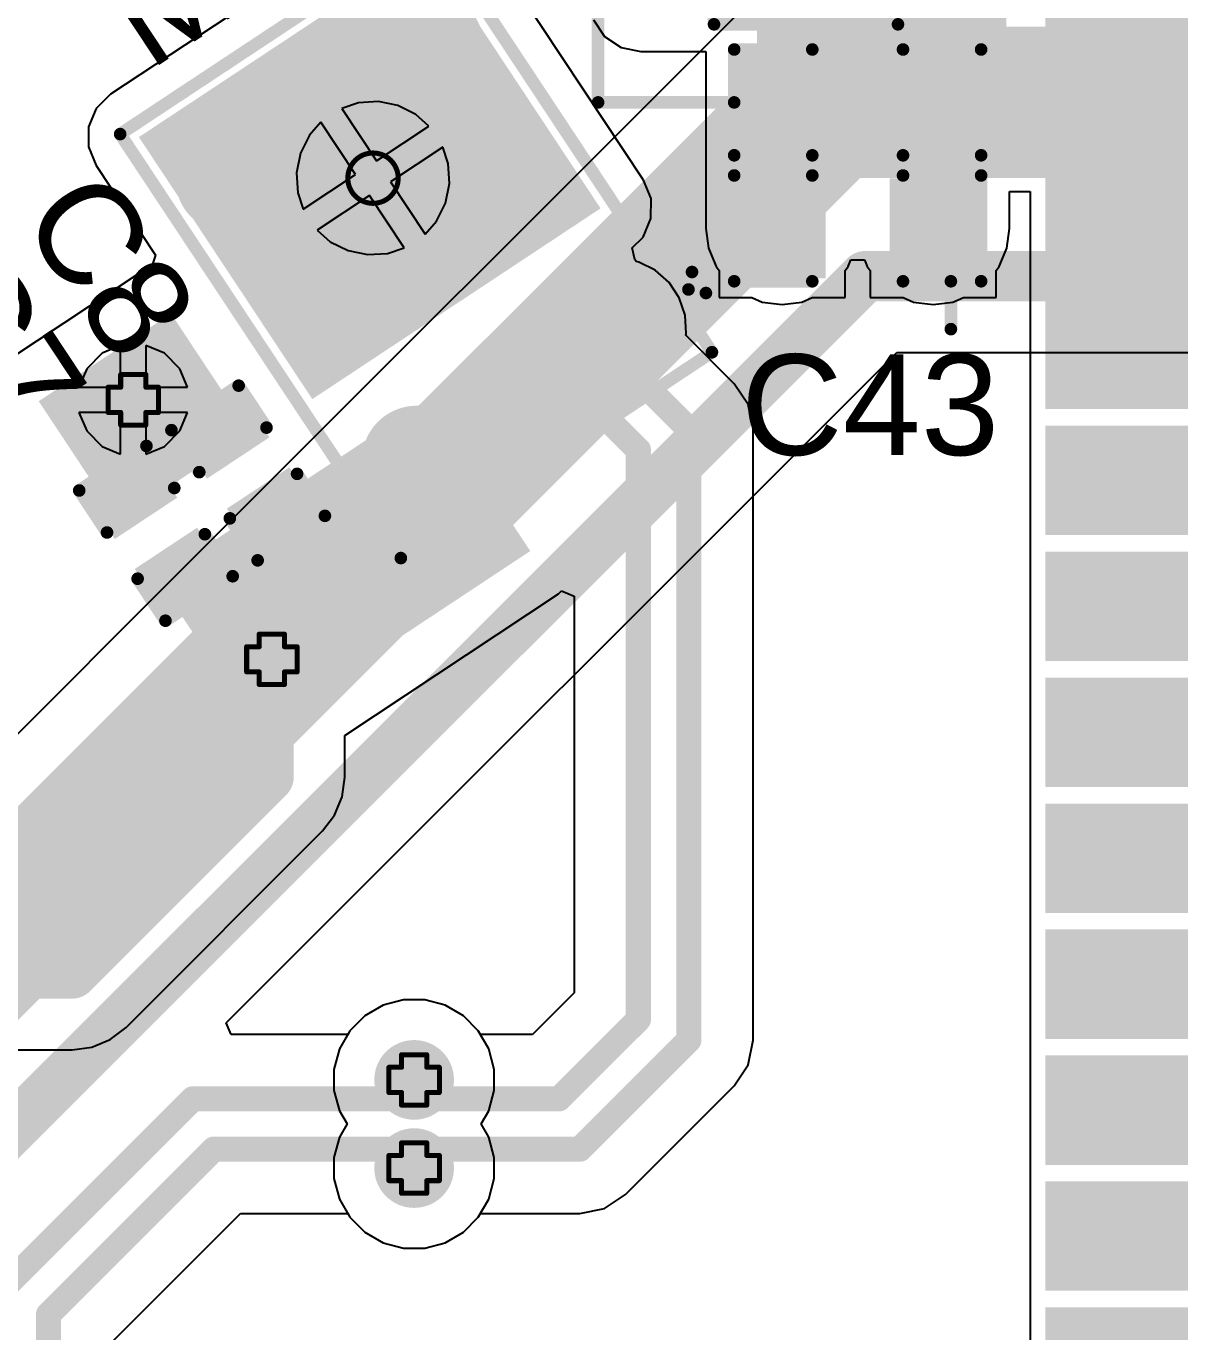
# Model space of a CAD drawing. Header units: millimetres. Extents: x -2.4 to 8.6, y -1 to 5.2.
# Drawn here: x 0.123 to 0.581, y 1.337 to 1.855 of the extents above; entities that cross this region are included whole.
import ezdxf

# ---------------------------------------------------------------- set-up
doc = ezdxf.new("R2010")
doc.units = ezdxf.units.MM
doc.header["$MEASUREMENT"] = 0
for name, color, linetype in [('BottomLayer', 5, 'Continuous'), ('BottomSolder', 6, 'Continuous'), ('DrillDrawing', 1, 'Continuous'), ('Mechanical2', 216, 'Continuous'), ('PadHoleLayer', 156, 'Continuous'), ('TopLayer', 1, 'Continuous'), ('TopOverlay', 2, 'Continuous'), ('TopPaste', 8, 'Continuous'), ('TopSolder', 216, 'Continuous'), ('ViaHoleLayer', 16, 'Continuous')]:
    doc.layers.add(name, color=color, linetype=linetype)
doc.styles.add('Arial', font='', dxfattribs={"height": 0.2})
doc.styles.get('Arial').set_extended_font_data('Arial')

# ---------------------------------------------------------------- blocks, each defined once
blk = doc.blocks.new('SOD_323_6')
at = {"layer": 'TopLayer'}
for points in [[(-0.02953, -0.01772), (-0.06102, -0.01772), (-0.06102, 0.01772), (-0.02953, 0.01772)], [(0.06102, -0.01772), (0.02953, -0.01772), (0.02953, 0.01772), (0.06102, 0.01772)]]:
    blk.add_hatch(color=1, dxfattribs=at).paths.add_polyline_path(points)
at = {"layer": 'TopOverlay'}
for points in [[(-0.07901, 0.019), (-0.03601, 0.019), (-0.03601, 0.031), (-0.07901, 0.031)], [(-0.07901, -0.02), (-0.06201, -0.02), (-0.06201, 0.02), (-0.07901, 0.02)], [(-0.07901, -0.031), (-0.03601, -0.031), (-0.03601, -0.019), (-0.07901, -0.019)]]:
    blk.add_hatch(color=2, dxfattribs=at).paths.add_polyline_path(points)
at = {"layer": 'TopPaste'}
for points in [[(-0.02953, -0.01772), (-0.06102, -0.01772), (-0.06102, 0.01772), (-0.02953, 0.01772)], [(0.06102, -0.01772), (0.02953, -0.01772), (0.02953, 0.01772), (0.06102, 0.01772)]]:
    blk.add_hatch(color=8, dxfattribs=at).paths.add_polyline_path(points)
at = {"layer": 'TopSolder'}
for points in [[(-0.02736, -0.01988), (-0.06319, -0.01988), (-0.06319, 0.01988), (-0.02736, 0.01988)], [(0.06319, -0.01988), (0.02736, -0.01988), (0.02736, 0.01988), (0.06319, 0.01988)]]:
    blk.add_hatch(color=216, dxfattribs=at).paths.add_polyline_path(points)
at = {"layer": 'TopOverlay', "const_width": 0.005}
for points in [[(0.037, 0.029), (-0.036, 0.029)], [(0.037, 0.029), (0.037, 0.022)], [(0.037, -0.022), (0.037, -0.029)], [(0.037, -0.029), (-0.036, -0.029)]]:
    blk.add_lwpolyline(points, dxfattribs=at)
at = {"layer": 'TopOverlay', "const_width": 0.0025}
for points in [[(-0.03725, 0.029, 1), (-0.03475, 0.029, 1)], [(0.03575, 0.029, 1), (0.03825, 0.029, 1)], [(0.03575, 0.029, 1), (0.03825, 0.029, 1)], [(0.03575, 0.022, 1), (0.03825, 0.022, 1)], [(0.03575, -0.022, 1), (0.03825, -0.022, 1)], [(-0.03725, -0.029, 1), (-0.03475, -0.029, 1)], [(0.03575, -0.029, 1), (0.03825, -0.029, 1)], [(0.03575, -0.029, 1), (0.03825, -0.029, 1)]]:
    blk.add_lwpolyline(points, format="xyb", close=True, dxfattribs=at)
blk = doc.blocks.new('41_SMD_M______9')
at = {"layer": 'TopLayer'}
for points in [[(-0.37402, 0.31732), (-0.31496, 0.31732), (-0.31496, 0.28189), (-0.37402, 0.28189)], [(-0.37402, 0.26732), (-0.31496, 0.26732), (-0.31496, 0.23189), (-0.37402, 0.23189)], [(-0.37402, 0.21732), (-0.31496, 0.21732), (-0.31496, 0.18189), (-0.37402, 0.18189)], [(-0.37402, 0.16732), (-0.31496, 0.16732), (-0.31496, 0.13189), (-0.37402, 0.13189)], [(-0.37402, 0.11732), (-0.31496, 0.11732), (-0.31496, 0.08189), (-0.37402, 0.08189)], [(-0.37402, 0.06732), (-0.31496, 0.06732), (-0.31496, 0.03189), (-0.37402, 0.03189)], [(-0.37402, 0.01732), (-0.31496, 0.01732), (-0.31496, -0.01811), (-0.37402, -0.01811)], [(-0.37402, -0.03268), (-0.31496, -0.03268), (-0.31496, -0.06811), (-0.37402, -0.06811)], [(-0.37402, -0.08268), (-0.31496, -0.08268), (-0.31496, -0.11811), (-0.37402, -0.11811)], [(-0.37402, -0.13268), (-0.31496, -0.13268), (-0.31496, -0.16811), (-0.37402, -0.16811)], [(-0.37402, -0.18268), (-0.31496, -0.18268), (-0.31496, -0.21811), (-0.37402, -0.21811)]]:
    blk.add_hatch(color=1, dxfattribs=at).paths.add_polyline_path(points)
at = {"layer": 'TopPaste'}
for points in [[(-0.37402, 0.31732), (-0.31496, 0.31732), (-0.31496, 0.28189), (-0.37402, 0.28189)], [(-0.37402, 0.26732), (-0.31496, 0.26732), (-0.31496, 0.23189), (-0.37402, 0.23189)], [(-0.37402, 0.21732), (-0.31496, 0.21732), (-0.31496, 0.18189), (-0.37402, 0.18189)], [(-0.37402, 0.16732), (-0.31496, 0.16732), (-0.31496, 0.13189), (-0.37402, 0.13189)], [(-0.37402, 0.11732), (-0.31496, 0.11732), (-0.31496, 0.08189), (-0.37402, 0.08189)], [(-0.37402, 0.06732), (-0.31496, 0.06732), (-0.31496, 0.03189), (-0.37402, 0.03189)], [(-0.37402, 0.01732), (-0.31496, 0.01732), (-0.31496, -0.01811), (-0.37402, -0.01811)], [(-0.37402, -0.03268), (-0.31496, -0.03268), (-0.31496, -0.06811), (-0.37402, -0.06811)], [(-0.37402, -0.08268), (-0.31496, -0.08268), (-0.31496, -0.11811), (-0.37402, -0.11811)], [(-0.37402, -0.13268), (-0.31496, -0.13268), (-0.31496, -0.16811), (-0.37402, -0.16811)], [(-0.37402, -0.18268), (-0.31496, -0.18268), (-0.31496, -0.21811), (-0.37402, -0.21811)]]:
    blk.add_hatch(color=8, dxfattribs=at).paths.add_polyline_path(points)
at = {"layer": 'TopSolder'}
for points in [[(-0.37802, 0.37132), (-0.31096, 0.37132), (-0.31096, 0.32789), (-0.37802, 0.32789)], [(-0.37802, 0.32132), (-0.31096, 0.32132), (-0.31096, 0.27789), (-0.37802, 0.27789)], [(-0.37802, 0.27132), (-0.31096, 0.27132), (-0.31096, 0.22789), (-0.37802, 0.22789)], [(-0.37802, 0.22132), (-0.31096, 0.22132), (-0.31096, 0.17789), (-0.37802, 0.17789)], [(-0.37802, 0.17132), (-0.31096, 0.17132), (-0.31096, 0.12789), (-0.37802, 0.12789)], [(-0.37802, 0.12132), (-0.31096, 0.12132), (-0.31096, 0.07789), (-0.37802, 0.07789)], [(-0.37802, 0.07132), (-0.31096, 0.07132), (-0.31096, 0.02789), (-0.37802, 0.02789)], [(-0.37802, 0.02132), (-0.31096, 0.02132), (-0.31096, -0.02211), (-0.37802, -0.02211)], [(-0.37802, -0.02868), (-0.31096, -0.02868), (-0.31096, -0.07211), (-0.37802, -0.07211)], [(-0.37802, -0.07868), (-0.31096, -0.07868), (-0.31096, -0.12211), (-0.37802, -0.12211)], [(-0.37802, -0.12868), (-0.31096, -0.12868), (-0.31096, -0.17211), (-0.37802, -0.17211)], [(-0.37802, -0.17868), (-0.31096, -0.17868), (-0.31096, -0.22211), (-0.37802, -0.22211)]]:
    blk.add_hatch(color=216, dxfattribs=at).paths.add_polyline_path(points)
blk = doc.blocks.new('SPM0687LR5H_1_25')
at = {"layer": 'BottomSolder'}
h = blk.add_hatch(color=6, dxfattribs=at)
edge = h.paths.add_edge_path()
edge.add_arc((0, -0.03594), 0.004, 0, 360)
at = {"layer": 'PadHoleLayer'}
h = blk.add_hatch(color=156, dxfattribs=at)
edge = h.paths.add_edge_path()
edge.add_arc((0, -0.03594), 0.02018, 0, 360)
at = {"layer": 'TopLayer'}
h = blk.add_hatch(color=1, dxfattribs=at)
edge = h.paths.add_edge_path()
edge.add_arc((-0.0474, 0.06705), 0.01772, 0, 360)
h = blk.add_hatch(color=1, dxfattribs=at)
edge = h.paths.add_edge_path()
edge.add_arc((0, 0.06705), 0.01772, 0, 360)
h = blk.add_hatch(color=1, dxfattribs=at)
edge = h.paths.add_edge_path()
edge.add_arc((0.0474, 0.06705), 0.01772, 0, 360)
h = blk.add_hatch(color=1, dxfattribs=at)
edge = h.paths.add_edge_path()
edge.add_arc((0, -0.03594), 0.03299, 0, 360)
h = blk.add_hatch(color=1, dxfattribs=at)
edge = h.paths.add_edge_path()
edge.add_arc((-0.0474, -0.06705), 0.01772, 0, 360)
h = blk.add_hatch(color=1, dxfattribs=at)
edge = h.paths.add_edge_path()
edge.add_arc((0.0474, -0.06705), 0.01772, 0, 360)
at = {"layer": 'TopPaste'}
h = blk.add_hatch(color=8, dxfattribs=at)
edge = h.paths.add_edge_path()
edge.add_arc((-0.0474, 0.06705), 0.01772, 0, 360)
h = blk.add_hatch(color=8, dxfattribs=at)
edge = h.paths.add_edge_path()
edge.add_arc((0, 0.06705), 0.01772, 0, 360)
h = blk.add_hatch(color=8, dxfattribs=at)
edge = h.paths.add_edge_path()
edge.add_arc((0.0474, 0.06705), 0.01772, 0, 360)
h = blk.add_hatch(color=8, dxfattribs=at)
edge = h.paths.add_edge_path()
edge.add_arc((-0.0474, -0.06705), 0.01772, 0, 360)
h = blk.add_hatch(color=8, dxfattribs=at)
edge = h.paths.add_edge_path()
edge.add_arc((0.0474, -0.06705), 0.01772, 0, 360)
at = {"layer": 'TopSolder'}
h = blk.add_hatch(color=216, dxfattribs=at)
edge = h.paths.add_edge_path()
edge.add_arc((-0.0474, 0.06705), 0.02172, 0, 360)
h = blk.add_hatch(color=216, dxfattribs=at)
edge = h.paths.add_edge_path()
edge.add_arc((0, 0.06705), 0.02172, 0, 360)
h = blk.add_hatch(color=216, dxfattribs=at)
edge = h.paths.add_edge_path()
edge.add_arc((0.0474, 0.06705), 0.02172, 0, 360)
h = blk.add_hatch(color=216, dxfattribs=at)
edge = h.paths.add_edge_path()
edge.add_arc((0, -0.03594), 0.03699, 0, 360)
h = blk.add_hatch(color=216, dxfattribs=at)
edge = h.paths.add_edge_path()
edge.add_arc((-0.0474, -0.06705), 0.02172, 0, 360)
h = blk.add_hatch(color=216, dxfattribs=at)
edge = h.paths.add_edge_path()
edge.add_arc((0.0474, -0.06705), 0.02172, 0, 360)
at = {"layer": 'TopOverlay', "const_width": 0.005}
for points in [[(0.07402, 0.09591), (-0.07402, 0.09591)], [(-0.07402, -0.10591), (-0.07402, 0.09591)], [(0.07402, -0.10591), (0.07402, 0.09591)], [(-0.08, 0.07), (-0.085, 0.075)], [(-0.085, 0.065), (-0.085, 0.075)], [(-0.08, 0.07), (-0.085, 0.065)], [(0.07402, -0.10591), (-0.07402, -0.10591)]]:
    blk.add_lwpolyline(points, dxfattribs=at)
at = {"layer": 'TopOverlay', "const_width": 0.0025}
for points in [[(-0.07527, 0.09591, 1), (-0.07277, 0.09591, 1)], [(-0.07527, 0.09591, 1), (-0.07277, 0.09591, 1)], [(0.07277, 0.09591, 1), (0.07527, 0.09591, 1)], [(0.07277, 0.09591, 1), (0.07527, 0.09591, 1)], [(-0.08625, 0.075, 1), (-0.08375, 0.075, 1)], [(-0.08625, 0.075, 1), (-0.08375, 0.075, 1)], [(-0.08625, 0.065, 1), (-0.08375, 0.065, 1)], [(-0.08625, 0.065, 1), (-0.08375, 0.065, 1)], [(-0.08125, 0.07, 1), (-0.07875, 0.07, 1)], [(-0.08125, 0.07, 1), (-0.07875, 0.07, 1)], [(-0.07527, -0.10591, 1), (-0.07277, -0.10591, 1)], [(-0.07527, -0.10591, 1), (-0.07277, -0.10591, 1)], [(0.07277, -0.10591, 1), (0.07527, -0.10591, 1)], [(0.07277, -0.10591, 1), (0.07527, -0.10591, 1)]]:
    blk.add_lwpolyline(points, format="xyb", close=True, dxfattribs=at)
blk = doc.blocks.new('C___0603_33')
at = {"layer": 'TopLayer'}
for points in [[(-0.015, 0.0175), (-0.015, -0.0175), (-0.045, -0.0175), (-0.045, 0.0175)], [(0.045, 0.0175), (0.045, -0.0175), (0.015, -0.0175), (0.015, 0.0175)]]:
    blk.add_hatch(color=1, dxfattribs=at).paths.add_polyline_path(points)
at = {"layer": 'TopPaste'}
for points in [[(-0.015, 0.0175), (-0.015, -0.0175), (-0.045, -0.0175), (-0.045, 0.0175)], [(0.045, 0.0175), (0.045, -0.0175), (0.015, -0.0175), (0.015, 0.0175)]]:
    blk.add_hatch(color=8, dxfattribs=at).paths.add_polyline_path(points)
at = {"layer": 'TopSolder'}
for points in [[(-0.01264, 0.01986), (-0.01264, -0.01986), (-0.04736, -0.01986), (-0.04736, 0.01986)], [(0.04736, 0.01986), (0.04736, -0.01986), (0.01264, -0.01986), (0.01264, 0.01986)]]:
    blk.add_hatch(color=216, dxfattribs=at).paths.add_polyline_path(points)
at = {"layer": 'TopOverlay', "const_width": 0.005}
for points in [[(-0.018, 0.021), (-0.049, 0.021)], [(-0.049, 0.021), (-0.049, -0.021)], [(0.049, 0.021), (0.018, 0.021)], [(0.049, 0.021), (0.049, -0.021)], [(-0.018, -0.021), (-0.049, -0.021)], [(0.049, -0.021), (0.018, -0.021)]]:
    blk.add_lwpolyline(points, dxfattribs=at)
at = {"layer": 'TopOverlay', "const_width": 0.0025}
for points in [[(-0.05025, 0.021, 1), (-0.04775, 0.021, 1)], [(-0.05025, 0.021, 1), (-0.04775, 0.021, 1)], [(-0.01925, 0.021, 1), (-0.01675, 0.021, 1)], [(0.01675, 0.021, 1), (0.01925, 0.021, 1)], [(0.04775, 0.021, 1), (0.05025, 0.021, 1)], [(0.04775, 0.021, 1), (0.05025, 0.021, 1)], [(-0.05025, -0.021, 1), (-0.04775, -0.021, 1)], [(-0.05025, -0.021, 1), (-0.04775, -0.021, 1)], [(-0.01925, -0.021, 1), (-0.01675, -0.021, 1)], [(0.01675, -0.021, 1), (0.01925, -0.021, 1)], [(0.04775, -0.021, 1), (0.05025, -0.021, 1)], [(0.04775, -0.021, 1), (0.05025, -0.021, 1)]]:
    blk.add_lwpolyline(points, format="xyb", close=True, dxfattribs=at)
blk = doc.blocks.new('C___0603_34')
at = {"layer": 'TopLayer'}
for points in [[(-0.015, 0.0175), (-0.015, -0.0175), (-0.045, -0.0175), (-0.045, 0.0175)], [(0.045, 0.0175), (0.045, -0.0175), (0.015, -0.0175), (0.015, 0.0175)]]:
    blk.add_hatch(color=1, dxfattribs=at).paths.add_polyline_path(points)
at = {"layer": 'TopPaste'}
for points in [[(-0.015, 0.0175), (-0.015, -0.0175), (-0.045, -0.0175), (-0.045, 0.0175)], [(0.045, 0.0175), (0.045, -0.0175), (0.015, -0.0175), (0.015, 0.0175)]]:
    blk.add_hatch(color=8, dxfattribs=at).paths.add_polyline_path(points)
at = {"layer": 'TopSolder'}
for points in [[(-0.01264, 0.01986), (-0.01264, -0.01986), (-0.04736, -0.01986), (-0.04736, 0.01986)], [(0.04736, 0.01986), (0.04736, -0.01986), (0.01264, -0.01986), (0.01264, 0.01986)]]:
    blk.add_hatch(color=216, dxfattribs=at).paths.add_polyline_path(points)
at = {"layer": 'TopOverlay', "const_width": 0.005}
for points in [[(-0.049, 0.021), (-0.049, -0.021)], [(-0.018, 0.021), (-0.049, 0.021)], [(0.049, 0.021), (0.018, 0.021)], [(0.049, 0.021), (0.049, -0.021)], [(-0.018, -0.021), (-0.049, -0.021)], [(0.049, -0.021), (0.018, -0.021)]]:
    blk.add_lwpolyline(points, dxfattribs=at)
at = {"layer": 'TopOverlay', "const_width": 0.0025}
for points in [[(-0.05025, 0.021, 1), (-0.04775, 0.021, 1)], [(-0.05025, 0.021, 1), (-0.04775, 0.021, 1)], [(-0.01925, 0.021, 1), (-0.01675, 0.021, 1)], [(0.01675, 0.021, 1), (0.01925, 0.021, 1)], [(0.04775, 0.021, 1), (0.05025, 0.021, 1)], [(0.04775, 0.021, 1), (0.05025, 0.021, 1)], [(-0.05025, -0.021, 1), (-0.04775, -0.021, 1)], [(-0.05025, -0.021, 1), (-0.04775, -0.021, 1)], [(-0.01925, -0.021, 1), (-0.01675, -0.021, 1)], [(0.01675, -0.021, 1), (0.01925, -0.021, 1)], [(0.04775, -0.021, 1), (0.05025, -0.021, 1)], [(0.04775, -0.021, 1), (0.05025, -0.021, 1)]]:
    blk.add_lwpolyline(points, format="xyb", close=True, dxfattribs=at)
blk = doc.blocks.new('C___0402_69')
at = {"layer": 'TopLayer'}
for points in [[(-0.0275, -0.0125), (-0.0275, 0.0125), (-0.0095, 0.0125), (-0.0095, -0.0125)], [(0.0095, -0.0125), (0.0095, 0.0125), (0.0275, 0.0125), (0.0275, -0.0125)]]:
    blk.add_hatch(color=1, dxfattribs=at).paths.add_polyline_path(points)
at = {"layer": 'TopPaste'}
for points in [[(-0.0275, -0.0125), (-0.0275, 0.0125), (-0.0095, 0.0125), (-0.0095, -0.0125)], [(0.0095, -0.0125), (0.0095, 0.0125), (0.0275, 0.0125), (0.0275, -0.0125)]]:
    blk.add_hatch(color=8, dxfattribs=at).paths.add_polyline_path(points)
at = {"layer": 'TopSolder'}
for points in [[(-0.02986, -0.01486), (-0.02986, 0.01486), (-0.00714, 0.01486), (-0.00714, -0.01486)], [(0.00714, -0.01486), (0.00714, 0.01486), (0.02986, 0.01486), (0.02986, -0.01486)]]:
    blk.add_hatch(color=216, dxfattribs=at).paths.add_polyline_path(points)
at = {"layer": 'TopOverlay', "const_width": 0.005}
for points in [[(-0.011, 0.016), (-0.031, 0.016)], [(-0.031, 0.016), (-0.031, -0.016)], [(0.031, 0.016), (0.011, 0.016)], [(0.031, 0.016), (0.031, -0.016)], [(-0.011, -0.016), (-0.031, -0.016)], [(0.031, -0.016), (0.011, -0.016)]]:
    blk.add_lwpolyline(points, dxfattribs=at)
at = {"layer": 'TopOverlay', "const_width": 0.0025}
for points in [[(-0.03225, 0.016, 1), (-0.02975, 0.016, 1)], [(-0.03225, 0.016, 1), (-0.02975, 0.016, 1)], [(-0.01225, 0.016, 1), (-0.00975, 0.016, 1)], [(0.00975, 0.016, 1), (0.01225, 0.016, 1)], [(0.02975, 0.016, 1), (0.03225, 0.016, 1)], [(0.02975, 0.016, 1), (0.03225, 0.016, 1)], [(-0.03225, -0.016, 1), (-0.02975, -0.016, 1)], [(-0.03225, -0.016, 1), (-0.02975, -0.016, 1)], [(-0.01225, -0.016, 1), (-0.00975, -0.016, 1)], [(0.00975, -0.016, 1), (0.01225, -0.016, 1)], [(0.02975, -0.016, 1), (0.03225, -0.016, 1)], [(0.02975, -0.016, 1), (0.03225, -0.016, 1)]]:
    blk.add_lwpolyline(points, format="xyb", close=True, dxfattribs=at)
blk = doc.blocks.new('C___0402_70')
at = {"layer": 'TopLayer'}
for points in [[(-0.0275, -0.0125), (-0.0275, 0.0125), (-0.0095, 0.0125), (-0.0095, -0.0125)], [(0.0095, -0.0125), (0.0095, 0.0125), (0.0275, 0.0125), (0.0275, -0.0125)]]:
    blk.add_hatch(color=1, dxfattribs=at).paths.add_polyline_path(points)
at = {"layer": 'TopPaste'}
for points in [[(-0.0275, -0.0125), (-0.0275, 0.0125), (-0.0095, 0.0125), (-0.0095, -0.0125)], [(0.0095, -0.0125), (0.0095, 0.0125), (0.0275, 0.0125), (0.0275, -0.0125)]]:
    blk.add_hatch(color=8, dxfattribs=at).paths.add_polyline_path(points)
at = {"layer": 'TopSolder'}
for points in [[(-0.02986, -0.01486), (-0.02986, 0.01486), (-0.00714, 0.01486), (-0.00714, -0.01486)], [(0.00714, -0.01486), (0.00714, 0.01486), (0.02986, 0.01486), (0.02986, -0.01486)]]:
    blk.add_hatch(color=216, dxfattribs=at).paths.add_polyline_path(points)
at = {"layer": 'TopOverlay', "const_width": 0.005}
for points in [[(-0.031, 0.016), (-0.031, -0.016)], [(-0.011, 0.016), (-0.031, 0.016)], [(0.031, 0.016), (0.011, 0.016)], [(0.031, 0.016), (0.031, -0.016)], [(-0.011, -0.016), (-0.031, -0.016)], [(0.031, -0.016), (0.011, -0.016)]]:
    blk.add_lwpolyline(points, dxfattribs=at)
at = {"layer": 'TopOverlay', "const_width": 0.0025}
for points in [[(-0.03225, 0.016, 1), (-0.02975, 0.016, 1)], [(-0.03225, 0.016, 1), (-0.02975, 0.016, 1)], [(-0.01225, 0.016, 1), (-0.00975, 0.016, 1)], [(0.00975, 0.016, 1), (0.01225, 0.016, 1)], [(0.02975, 0.016, 1), (0.03225, 0.016, 1)], [(0.02975, 0.016, 1), (0.03225, 0.016, 1)], [(-0.03225, -0.016, 1), (-0.02975, -0.016, 1)], [(-0.03225, -0.016, 1), (-0.02975, -0.016, 1)], [(-0.01225, -0.016, 1), (-0.00975, -0.016, 1)], [(0.00975, -0.016, 1), (0.01225, -0.016, 1)], [(0.02975, -0.016, 1), (0.03225, -0.016, 1)], [(0.02975, -0.016, 1), (0.03225, -0.016, 1)]]:
    blk.add_lwpolyline(points, format="xyb", close=True, dxfattribs=at)

msp = doc.modelspace()

# ---------------------------------------------------------------- hatches: boundary and pattern name
at = {"layer": 'BottomLayer'}
h = msp.add_hatch(color=5, dxfattribs=at)
edge = h.paths.add_edge_path()
edge.add_arc((0.16553, 1.70694), 0.01181, 0, 360)
h = msp.add_hatch(color=5, dxfattribs=at)
edge = h.paths.add_edge_path()
edge.add_arc((0.22053, 1.60394), 0.01181, 0, 360)
h = msp.add_hatch(color=5, dxfattribs=at)
edge = h.paths.add_edge_path()
edge.add_arc((0.277, 1.437), 0.01181, 0, 360)
h = msp.add_hatch(color=5, dxfattribs=at)
edge = h.paths.add_edge_path()
edge.add_arc((0.277, 1.402), 0.01181, 0, 360)
at = {"layer": 'BottomSolder'}
h = msp.add_hatch(color=6, dxfattribs=at)
edge = h.paths.add_edge_path()
edge.add_arc((0.16553, 1.70694), 0.01581, 0, 360)
h = msp.add_hatch(color=6, dxfattribs=at)
edge = h.paths.add_edge_path()
edge.add_arc((0.22053, 1.60394), 0.01581, 0, 360)
h = msp.add_hatch(color=6, dxfattribs=at)
edge = h.paths.add_edge_path()
edge.add_arc((0.277, 1.437), 0.01581, 0, 360)
h = msp.add_hatch(color=6, dxfattribs=at)
edge = h.paths.add_edge_path()
edge.add_arc((0.277, 1.402), 0.01581, 0, 360)
at = {"layer": 'TopLayer'}
for points in [[(0.28215, 1.88694), (0.16776, 1.81123), (0.23659, 1.70723), (0.35098, 1.78294)], [(0.18053, 1.74115), (0.12801, 1.70639), (0.1594, 1.65896), (0.21192, 1.69372)], [(0.28296, 1.70753), (0.17495, 1.63603), (0.21506, 1.57543), (0.32308, 1.64692)]]:
    msp.add_hatch(color=1, dxfattribs=at).paths.add_polyline_path(points)
h = msp.add_hatch(color=1, dxfattribs=at)
edge = h.paths.add_edge_path()
edge.add_arc((0.16553, 1.70694), 0.01181, 0, 360)
h = msp.add_hatch(color=1, dxfattribs=at)
edge = h.paths.add_edge_path()
edge.add_arc((0.22053, 1.60394), 0.01181, 0, 360)
h = msp.add_hatch(color=1, dxfattribs=at)
edge = h.paths.add_edge_path()
edge.add_arc((0.277, 1.437), 0.01181, 0, 360)
h = msp.add_hatch(color=1, dxfattribs=at)
edge = h.paths.add_edge_path()
edge.add_arc((0.277, 1.402), 0.01181, 0, 360)
at = {"layer": 'TopSolder'}
h = msp.add_hatch(color=216, dxfattribs=at)
edge = h.paths.add_edge_path()
edge.add_arc((0.16553, 1.70694), 0.01581, 0, 360)
h = msp.add_hatch(color=216, dxfattribs=at)
edge = h.paths.add_edge_path()
edge.add_arc((0.22053, 1.60394), 0.01581, 0, 360)
h = msp.add_hatch(color=216, dxfattribs=at)
edge = h.paths.add_edge_path()
edge.add_arc((0.277, 1.437), 0.01581, 0, 360)
h = msp.add_hatch(color=216, dxfattribs=at)
edge = h.paths.add_edge_path()
edge.add_arc((0.277, 1.402), 0.01581, 0, 360)
at = {"layer": 'ViaHoleLayer'}
h = msp.add_hatch(color=16, dxfattribs=at)
edge = h.paths.add_edge_path()
edge.add_arc((0.16553, 1.70694), 0.00591, 0, 360)
h = msp.add_hatch(color=16, dxfattribs=at)
edge = h.paths.add_edge_path()
edge.add_arc((0.22053, 1.60394), 0.00591, 0, 360)
h = msp.add_hatch(color=16, dxfattribs=at)
edge = h.paths.add_edge_path()
edge.add_arc((0.277, 1.437), 0.00591, 0, 360)
h = msp.add_hatch(color=16, dxfattribs=at)
edge = h.paths.add_edge_path()
edge.add_arc((0.277, 1.402), 0.00591, 0, 360)

# ---------------------------------------------------------------- linework, layer by layer
at = {"layer": 'BottomLayer'}
for p, q in [((0.40592, 1.86066), (0.18487, 1.63961)), ((0.25486, 1.82481), (0.24834, 1.82263)), ((0.2628, 1.8253), (0.25486, 1.82481)), ((0.27058, 1.82371), (0.2628, 1.8253)), ((0.24834, 1.82263), (0.26208, 1.80186)), ((0.27769, 1.82017), (0.27058, 1.82371)), ((0.28285, 1.81561), (0.27769, 1.82017)), ((0.24, 1.81711), (0.23544, 1.81195)), ((0.25374, 1.79634), (0.24, 1.81711)), ((0.26208, 1.80186), (0.28285, 1.81561)), ((0.23544, 1.81195), (0.23189, 1.80484)), ((0.23189, 1.80484), (0.23031, 1.79706)), ((0.28837, 1.80727), (0.2676, 1.79352)), ((0.29055, 1.80074), (0.28837, 1.80727)), ((0.29104, 1.79281), (0.29055, 1.80074)), ((0.23031, 1.79706), (0.23079, 1.78913)), ((0.23298, 1.7826), (0.25374, 1.79634)), ((0.2676, 1.79352), (0.28135, 1.77276)), ((0.23079, 1.78913), (0.23298, 1.7826)), ((0.28945, 1.78502), (0.29104, 1.79281)), ((0.25926, 1.78801), (0.2385, 1.77426)), ((0.27301, 1.76724), (0.25926, 1.78801)), ((0.28591, 1.77791), (0.28945, 1.78502)), ((0.28135, 1.77276), (0.28591, 1.77791)), ((0.2385, 1.77426), (0.24365, 1.7697)), ((0.24365, 1.7697), (0.25076, 1.76616)), ((0.25076, 1.76616), (0.25855, 1.76457)), ((0.25855, 1.76457), (0.26648, 1.76506)), ((0.26648, 1.76506), (0.27301, 1.76724)), ((0.16053, 1.72848), (0.15317, 1.72544)), ((0.16053, 1.71194), (0.16053, 1.72848)), ((0.17788, 1.72544), (0.17053, 1.72848)), ((0.17053, 1.72848), (0.17053, 1.71194)), ((0.15317, 1.72544), (0.14704, 1.7193)), ((0.18402, 1.7193), (0.17788, 1.72544)), ((0.2024, 1.45961), (0.46853, 1.72574)), ((0.46853, 1.72574), (0.63275, 1.72574)), ((0.14704, 1.7193), (0.14399, 1.71194)), ((0.18706, 1.71194), (0.18402, 1.7193)), ((0.14399, 1.71194), (0.16053, 1.71194)), ((0.17053, 1.71194), (0.18706, 1.71194)), ((0.16053, 1.70194), (0.14399, 1.70194)), ((0.14399, 1.70194), (0.14704, 1.69459)), ((0.16053, 1.68541), (0.16053, 1.70194)), ((0.18706, 1.70194), (0.17053, 1.70194)), ((0.17053, 1.70194), (0.17053, 1.68541)), ((0.18402, 1.69459), (0.18706, 1.70194)), ((0.14704, 1.69459), (0.15317, 1.68845)), ((0.17788, 1.68845), (0.18402, 1.69459)), ((0.15317, 1.68845), (0.16053, 1.68541)), ((0.17053, 1.68541), (0.17788, 1.68845)), ((0.18487, 1.63961), (-0.04406, 1.41068)), ((0.27281, 1.46881), (0.26472, 1.46664)), ((0.28119, 1.46881), (0.27281, 1.46881)), ((0.28928, 1.46664), (0.28119, 1.46881)), ((0.25747, 1.46246), (0.25154, 1.45653)), ((0.26472, 1.46664), (0.25747, 1.46246)), ((0.29653, 1.46246), (0.28928, 1.46664)), ((0.30246, 1.45653), (0.29653, 1.46246)), ((0.20432, 1.45499), (0.2024, 1.45961)), ((0.25154, 1.45653), (0.25065, 1.45499)), ((0.30664, 1.44928), (0.30246, 1.45653)), ((0.25065, 1.45499), (0.20432, 1.45499)), ((0.30881, 1.44119), (0.30664, 1.44928)), ((0.30881, 1.43281), (0.30881, 1.44119)), ((0.30664, 1.42472), (0.30881, 1.43281)), ((0.30363, 1.4195), (0.30664, 1.42472)), ((0.30664, 1.41428), (0.30363, 1.4195)), ((0.30881, 1.40619), (0.30664, 1.41428)), ((0.30881, 1.39781), (0.30881, 1.40619)), ((0.30664, 1.38972), (0.30881, 1.39781)), ((0.30246, 1.38247), (0.30664, 1.38972)), ((0.1574, 1.33335), (0.20806, 1.38401)), ((0.20806, 1.38401), (0.25065, 1.38401)), ((0.25065, 1.38401), (0.25154, 1.38247)), ((0.25154, 1.38247), (0.25747, 1.37654)), ((0.29653, 1.37654), (0.30246, 1.38247)), ((0.25747, 1.37654), (0.26472, 1.37236)), ((0.28928, 1.37236), (0.29653, 1.37654)), ((0.26472, 1.37236), (0.27281, 1.37019)), ((0.27281, 1.37019), (0.28119, 1.37019)), ((0.28119, 1.37019), (0.28928, 1.37236))]:
    msp.add_line(p, q, dxfattribs=at)
for points, const_width in [([(0.22053, 1.60394), (0.44158, 1.825)], 0.06), ([(0.44158, 1.825), (0.626, 1.825)], 0.06), ([(0.011, 1.311), (0.456, 1.756)], 0.02), ([(0.456, 1.756), (0.639, 1.756)], 0.02), ([(-0.1111, 1.27231), (0.22053, 1.60394)], 0.06), ([(0.2695, 1.4295), (0.277, 1.437)], 0.01), ([(0.11191, 1.35219), (0.18922, 1.4295)], 0.01), ([(0.18922, 1.4295), (0.2695, 1.4295)], 0.01), ([(0.13191, 1.34391), (0.1975, 1.4095)], 0.01), ([(0.1975, 1.4095), (0.2695, 1.4095)], 0.01), ([(0.2695, 1.4095), (0.277, 1.402)], 0.01), ([(0.13191, 1.16959), (0.13191, 1.34391)], 0.01)]:
    msp.add_lwpolyline(points, dxfattribs=dict(at, const_width=const_width))
for points, const_width in [([(0.42658, 1.825, 1), (0.45658, 1.825, 1)], 0.03), ([(0.42658, 1.825, 1), (0.45658, 1.825, 1)], 0.03), ([(0.451, 1.756, 1), (0.461, 1.756, 1)], 0.01), ([(0.451, 1.756, 1), (0.461, 1.756, 1)], 0.01), ([(0.20553, 1.60394, 1), (0.23553, 1.60394, 1)], 0.03), ([(0.20553, 1.60394, 1), (0.23553, 1.60394, 1)], 0.03), ([(0.2745, 1.437, 1), (0.2795, 1.437, 1)], 0.005), ([(0.18672, 1.4295, 1), (0.19172, 1.4295, 1)], 0.005), ([(0.18672, 1.4295, 1), (0.19172, 1.4295, 1)], 0.005), ([(0.267, 1.4295, 1), (0.272, 1.4295, 1)], 0.005), ([(0.267, 1.4295, 1), (0.272, 1.4295, 1)], 0.005), ([(0.195, 1.4095, 1), (0.2, 1.4095, 1)], 0.005), ([(0.195, 1.4095, 1), (0.2, 1.4095, 1)], 0.005), ([(0.267, 1.4095, 1), (0.272, 1.4095, 1)], 0.005), ([(0.267, 1.4095, 1), (0.272, 1.4095, 1)], 0.005), ([(0.2745, 1.402, 1), (0.2795, 1.402, 1)], 0.005), ([(0.12941, 1.34391, 1), (0.13441, 1.34391, 1)], 0.005), ([(0.12941, 1.34391, 1), (0.13441, 1.34391, 1)], 0.005)]:
    msp.add_lwpolyline(points, format="xyb", close=True, dxfattribs=dict(at, const_width=const_width))
at = {"layer": 'DrillDrawing'}
for points, const_width in [([(0.27067, 1.79493, 1), (0.25067, 1.79493, 1)], 0.002), ([(0.25017, 1.79493, 1), (0.25117, 1.79493, 1)], 0.001), ([(0.27017, 1.79493, 1), (0.27117, 1.79493, 1)], 0.001), ([(0.16003, 1.71694, 1), (0.16103, 1.71694, 1)], 0.001), ([(0.16003, 1.71694, 1), (0.16103, 1.71694, 1)], 0.001), ([(0.17003, 1.71694, 1), (0.17103, 1.71694, 1)], 0.001), ([(0.17003, 1.71694, 1), (0.17103, 1.71694, 1)], 0.001), ([(0.15503, 1.71194, 1), (0.15603, 1.71194, 1)], 0.001), ([(0.15503, 1.71194, 1), (0.15603, 1.71194, 1)], 0.001), ([(0.16003, 1.71194, 1), (0.16103, 1.71194, 1)], 0.001), ([(0.16003, 1.71194, 1), (0.16103, 1.71194, 1)], 0.001), ([(0.17003, 1.71194, 1), (0.17103, 1.71194, 1)], 0.001), ([(0.17003, 1.71194, 1), (0.17103, 1.71194, 1)], 0.001), ([(0.17503, 1.71194, 1), (0.17603, 1.71194, 1)], 0.001), ([(0.17503, 1.71194, 1), (0.17603, 1.71194, 1)], 0.001), ([(0.15503, 1.70194, 1), (0.15603, 1.70194, 1)], 0.001), ([(0.15503, 1.70194, 1), (0.15603, 1.70194, 1)], 0.001), ([(0.16003, 1.70194, 1), (0.16103, 1.70194, 1)], 0.001), ([(0.16003, 1.70194, 1), (0.16103, 1.70194, 1)], 0.001), ([(0.17003, 1.70194, 1), (0.17103, 1.70194, 1)], 0.001), ([(0.17003, 1.70194, 1), (0.17103, 1.70194, 1)], 0.001), ([(0.17503, 1.70194, 1), (0.17603, 1.70194, 1)], 0.001), ([(0.17503, 1.70194, 1), (0.17603, 1.70194, 1)], 0.001), ([(0.16003, 1.69694, 1), (0.16103, 1.69694, 1)], 0.001), ([(0.16003, 1.69694, 1), (0.16103, 1.69694, 1)], 0.001), ([(0.17003, 1.69694, 1), (0.17103, 1.69694, 1)], 0.001), ([(0.17003, 1.69694, 1), (0.17103, 1.69694, 1)], 0.001), ([(0.21503, 1.61394, 1), (0.21603, 1.61394, 1)], 0.001), ([(0.21503, 1.61394, 1), (0.21603, 1.61394, 1)], 0.001), ([(0.22503, 1.61394, 1), (0.22603, 1.61394, 1)], 0.001), ([(0.22503, 1.61394, 1), (0.22603, 1.61394, 1)], 0.001), ([(0.21003, 1.60894, 1), (0.21103, 1.60894, 1)], 0.001), ([(0.21003, 1.60894, 1), (0.21103, 1.60894, 1)], 0.001), ([(0.21503, 1.60894, 1), (0.21603, 1.60894, 1)], 0.001), ([(0.21503, 1.60894, 1), (0.21603, 1.60894, 1)], 0.001), ([(0.22503, 1.60894, 1), (0.22603, 1.60894, 1)], 0.001), ([(0.22503, 1.60894, 1), (0.22603, 1.60894, 1)], 0.001), ([(0.23003, 1.60894, 1), (0.23103, 1.60894, 1)], 0.001), ([(0.23003, 1.60894, 1), (0.23103, 1.60894, 1)], 0.001), ([(0.21003, 1.59894, 1), (0.21103, 1.59894, 1)], 0.001), ([(0.21003, 1.59894, 1), (0.21103, 1.59894, 1)], 0.001), ([(0.21503, 1.59894, 1), (0.21603, 1.59894, 1)], 0.001), ([(0.21503, 1.59894, 1), (0.21603, 1.59894, 1)], 0.001), ([(0.22503, 1.59894, 1), (0.22603, 1.59894, 1)], 0.001), ([(0.22503, 1.59894, 1), (0.22603, 1.59894, 1)], 0.001), ([(0.23003, 1.59894, 1), (0.23103, 1.59894, 1)], 0.001), ([(0.23003, 1.59894, 1), (0.23103, 1.59894, 1)], 0.001), ([(0.21503, 1.59394, 1), (0.21603, 1.59394, 1)], 0.001), ([(0.21503, 1.59394, 1), (0.21603, 1.59394, 1)], 0.001), ([(0.22503, 1.59394, 1), (0.22603, 1.59394, 1)], 0.001), ([(0.22503, 1.59394, 1), (0.22603, 1.59394, 1)], 0.001), ([(0.2715, 1.447, 1), (0.2725, 1.447, 1)], 0.001), ([(0.2715, 1.447, 1), (0.2725, 1.447, 1)], 0.001), ([(0.2815, 1.447, 1), (0.2825, 1.447, 1)], 0.001), ([(0.2815, 1.447, 1), (0.2825, 1.447, 1)], 0.001), ([(0.2665, 1.442, 1), (0.2675, 1.442, 1)], 0.001), ([(0.2665, 1.442, 1), (0.2675, 1.442, 1)], 0.001), ([(0.2715, 1.442, 1), (0.2725, 1.442, 1)], 0.001), ([(0.2715, 1.442, 1), (0.2725, 1.442, 1)], 0.001), ([(0.2815, 1.442, 1), (0.2825, 1.442, 1)], 0.001), ([(0.2815, 1.442, 1), (0.2825, 1.442, 1)], 0.001), ([(0.2865, 1.442, 1), (0.2875, 1.442, 1)], 0.001), ([(0.2865, 1.442, 1), (0.2875, 1.442, 1)], 0.001), ([(0.2665, 1.432, 1), (0.2675, 1.432, 1)], 0.001), ([(0.2665, 1.432, 1), (0.2675, 1.432, 1)], 0.001), ([(0.2715, 1.432, 1), (0.2725, 1.432, 1)], 0.001), ([(0.2715, 1.432, 1), (0.2725, 1.432, 1)], 0.001), ([(0.2815, 1.432, 1), (0.2825, 1.432, 1)], 0.001), ([(0.2815, 1.432, 1), (0.2825, 1.432, 1)], 0.001), ([(0.2865, 1.432, 1), (0.2875, 1.432, 1)], 0.001), ([(0.2865, 1.432, 1), (0.2875, 1.432, 1)], 0.001), ([(0.2715, 1.427, 1), (0.2725, 1.427, 1)], 0.001), ([(0.2715, 1.427, 1), (0.2725, 1.427, 1)], 0.001), ([(0.2815, 1.427, 1), (0.2825, 1.427, 1)], 0.001), ([(0.2815, 1.427, 1), (0.2825, 1.427, 1)], 0.001), ([(0.2715, 1.412, 1), (0.2725, 1.412, 1)], 0.001), ([(0.2715, 1.412, 1), (0.2725, 1.412, 1)], 0.001), ([(0.2815, 1.412, 1), (0.2825, 1.412, 1)], 0.001), ([(0.2815, 1.412, 1), (0.2825, 1.412, 1)], 0.001), ([(0.2665, 1.407, 1), (0.2675, 1.407, 1)], 0.001), ([(0.2665, 1.407, 1), (0.2675, 1.407, 1)], 0.001), ([(0.2715, 1.407, 1), (0.2725, 1.407, 1)], 0.001), ([(0.2715, 1.407, 1), (0.2725, 1.407, 1)], 0.001), ([(0.2815, 1.407, 1), (0.2825, 1.407, 1)], 0.001), ([(0.2815, 1.407, 1), (0.2825, 1.407, 1)], 0.001), ([(0.2865, 1.407, 1), (0.2875, 1.407, 1)], 0.001), ([(0.2865, 1.407, 1), (0.2875, 1.407, 1)], 0.001), ([(0.2665, 1.397, 1), (0.2675, 1.397, 1)], 0.001), ([(0.2665, 1.397, 1), (0.2675, 1.397, 1)], 0.001), ([(0.2715, 1.397, 1), (0.2725, 1.397, 1)], 0.001), ([(0.2715, 1.397, 1), (0.2725, 1.397, 1)], 0.001), ([(0.2815, 1.397, 1), (0.2825, 1.397, 1)], 0.001), ([(0.2815, 1.397, 1), (0.2825, 1.397, 1)], 0.001), ([(0.2865, 1.397, 1), (0.2875, 1.397, 1)], 0.001), ([(0.2865, 1.397, 1), (0.2875, 1.397, 1)], 0.001), ([(0.2715, 1.392, 1), (0.2725, 1.392, 1)], 0.001), ([(0.2715, 1.392, 1), (0.2725, 1.392, 1)], 0.001), ([(0.2815, 1.392, 1), (0.2825, 1.392, 1)], 0.001), ([(0.2815, 1.392, 1), (0.2825, 1.392, 1)], 0.001)]:
    msp.add_lwpolyline(points, format="xyb", close=True, dxfattribs=dict(at, const_width=const_width))
at = {"layer": 'DrillDrawing', "const_width": 0.002}
for points in [[(0.16053, 1.71194), (0.16053, 1.71694)], [(0.16053, 1.71694), (0.17053, 1.71694)], [(0.17053, 1.71194), (0.17053, 1.71694)], [(0.15553, 1.70194), (0.15553, 1.71194)], [(0.15553, 1.71194), (0.16053, 1.71194)], [(0.17053, 1.71194), (0.17553, 1.71194)], [(0.17553, 1.70194), (0.17553, 1.71194)], [(0.15553, 1.70194), (0.16053, 1.70194)], [(0.16053, 1.69694), (0.16053, 1.70194)], [(0.17053, 1.70194), (0.17553, 1.70194)], [(0.17053, 1.69694), (0.17053, 1.70194)], [(0.16053, 1.69694), (0.17053, 1.69694)], [(0.21553, 1.60894), (0.21553, 1.61394)], [(0.21553, 1.61394), (0.22553, 1.61394)], [(0.22553, 1.60894), (0.22553, 1.61394)], [(0.21053, 1.59894), (0.21053, 1.60894)], [(0.21053, 1.60894), (0.21553, 1.60894)], [(0.22553, 1.60894), (0.23053, 1.60894)], [(0.23053, 1.59894), (0.23053, 1.60894)], [(0.21053, 1.59894), (0.21553, 1.59894)], [(0.21553, 1.59394), (0.21553, 1.59894)], [(0.22553, 1.59894), (0.23053, 1.59894)], [(0.22553, 1.59394), (0.22553, 1.59894)], [(0.21553, 1.59394), (0.22553, 1.59394)], [(0.272, 1.442), (0.272, 1.447)], [(0.272, 1.447), (0.282, 1.447)], [(0.282, 1.442), (0.282, 1.447)], [(0.267, 1.432), (0.267, 1.442)], [(0.267, 1.442), (0.272, 1.442)], [(0.282, 1.442), (0.287, 1.442)], [(0.287, 1.432), (0.287, 1.442)], [(0.267, 1.432), (0.272, 1.432)], [(0.272, 1.427), (0.272, 1.432)], [(0.282, 1.432), (0.287, 1.432)], [(0.282, 1.427), (0.282, 1.432)], [(0.272, 1.427), (0.282, 1.427)], [(0.272, 1.407), (0.272, 1.412)], [(0.272, 1.412), (0.282, 1.412)], [(0.282, 1.407), (0.282, 1.412)], [(0.267, 1.397), (0.267, 1.407)], [(0.267, 1.407), (0.272, 1.407)], [(0.282, 1.407), (0.287, 1.407)], [(0.287, 1.397), (0.287, 1.407)], [(0.267, 1.397), (0.272, 1.397)], [(0.272, 1.392), (0.272, 1.397)], [(0.282, 1.397), (0.287, 1.397)], [(0.282, 1.392), (0.282, 1.397)], [(0.272, 1.392), (0.282, 1.392)]]:
    msp.add_lwpolyline(points, dxfattribs=at)
at = {"layer": 'Mechanical2', "const_width": 0.01}
msp.add_lwpolyline([(1.33424, 2.13536, -6.230382), (0.47179, 2.13624)], format="xyb", dxfattribs=at)
at = {"layer": 'TopLayer'}
for p, q in [((0.27089, 1.90394), (0.1565, 1.82823)), ((0.36798, 1.7942), (0.29915, 1.89819)), ((0.34814, 1.85776), (0.35256, 1.85115)), ((0.35256, 1.85115), (0.35917, 1.84673)), ((0.35917, 1.84673), (0.36698, 1.84518)), ((0.36698, 1.84518), (0.39274, 1.84518)), ((0.39274, 1.84518), (0.39274, 1.825)), ((0.1565, 1.82823), (0.15085, 1.82263)), ((0.39274, 1.825), (0.39274, 1.775)), ((0.15085, 1.82263), (0.14777, 1.81529)), ((0.14777, 1.81529), (0.14774, 1.80734)), ((0.14774, 1.80734), (0.15075, 1.79997)), ((0.15075, 1.79997), (0.1743, 1.76439)), ((0.371, 1.78683), (0.36798, 1.7942)), ((0.51326, 1.775), (0.51326, 1.7897)), ((0.51326, 1.7897), (0.5215, 1.7897)), ((0.5215, 1.7897), (0.5215, 1.74728)), ((0.37096, 1.77888), (0.371, 1.78683)), ((0.36789, 1.77154), (0.37096, 1.77888)), ((0.39274, 1.775), (0.39377, 1.76717)), ((0.51223, 1.76717), (0.51326, 1.775)), ((0.36358, 1.76727), (0.36789, 1.77154)), ((0.1743, 1.76439), (0.17283, 1.75961)), ((0.36453, 1.76262), (0.36358, 1.76727)), ((0.36506, 1.76187), (0.36453, 1.76262)), ((0.39377, 1.76717), (0.3968, 1.75987)), ((0.44921, 1.75987), (0.45029, 1.7625)), ((0.45029, 1.7625), (0.45571, 1.7625)), ((0.45571, 1.7625), (0.4568, 1.75987)), ((0.50921, 1.75987), (0.51223, 1.76717)), ((0.16927, 1.75816), (0.11675, 1.7234)), ((0.17283, 1.75961), (0.16927, 1.75816)), ((0.36615, 1.76165), (0.36506, 1.76187)), ((0.37268, 1.75839), (0.36615, 1.76165)), ((0.37814, 1.75355), (0.37268, 1.75839)), ((0.3968, 1.75987), (0.398, 1.7583)), ((0.398, 1.7583), (0.398, 1.7475)), ((0.448, 1.7583), (0.44921, 1.75987)), ((0.448, 1.7475), (0.448, 1.7583)), ((0.4568, 1.75987), (0.458, 1.7583)), ((0.458, 1.7583), (0.458, 1.7475)), ((0.508, 1.7583), (0.50921, 1.75987)), ((0.508, 1.7475), (0.508, 1.7583)), ((0.38217, 1.74747), (0.37814, 1.75355)), ((0.38449, 1.74055), (0.38217, 1.74747)), ((0.398, 1.7475), (0.411, 1.7475)), ((0.411, 1.7475), (0.41517, 1.74577)), ((0.43083, 1.74577), (0.435, 1.7475)), ((0.435, 1.7475), (0.448, 1.7475)), ((0.458, 1.7475), (0.471, 1.7475)), ((0.471, 1.7475), (0.47517, 1.74577)), ((0.49083, 1.74577), (0.495, 1.7475)), ((0.495, 1.7475), (0.508, 1.7475)), ((0.5215, 1.74728), (0.5215, 1.69728)), ((0.41517, 1.74577), (0.423, 1.74474)), ((0.423, 1.74474), (0.43083, 1.74577)), ((0.47517, 1.74577), (0.483, 1.74474)), ((0.483, 1.74474), (0.49083, 1.74577)), ((0.38493, 1.73326), (0.38449, 1.74055)), ((0.38479, 1.73257), (0.38493, 1.73326)), ((0.40402, 1.71334), (0.38479, 1.73257)), ((0.40955, 1.70507), (0.40402, 1.71334)), ((0.41149, 1.69531), (0.40955, 1.70507)), ((0.41149, 1.45272), (0.41149, 1.69531)), ((0.5215, 1.69728), (0.5215, 1.64728)), ((0.5215, 1.64728), (0.5215, 1.59728)), ((0.24946, 1.57374), (0.33433, 1.62992)), ((0.33433, 1.62992), (0.33551, 1.63108)), ((0.33433, 1.62992), (0.33433, 1.62992)), ((0.33551, 1.63108), (0.34051, 1.629)), ((0.34051, 1.629), (0.34051, 1.47156)), ((0.5215, 1.59728), (0.5215, 1.54728)), ((0.24946, 1.55721), (0.24946, 1.57374)), ((0.24843, 1.54937), (0.24947, 1.55721)), ((0.24947, 1.55721), (0.24946, 1.55721)), ((0.24541, 1.54208), (0.24843, 1.54937)), ((0.5215, 1.54728), (0.5215, 1.49728)), ((0.2406, 1.53581), (0.24541, 1.54208)), ((0.16265, 1.45785), (0.2406, 1.53581)), ((0.5215, 1.49728), (0.5215, 1.44728)), ((0.27281, 1.46881), (0.26472, 1.46664)), ((0.28119, 1.46881), (0.27281, 1.46881)), ((0.28928, 1.46664), (0.28119, 1.46881)), ((0.34051, 1.47156), (0.32394, 1.45499)), ((0.25747, 1.46246), (0.25154, 1.45653)), ((0.26472, 1.46664), (0.25747, 1.46246)), ((0.29653, 1.46246), (0.28928, 1.46664)), ((0.30246, 1.45653), (0.29653, 1.46246)), ((0.15638, 1.45304), (0.16265, 1.45785)), ((0.25154, 1.45653), (0.24736, 1.44928)), ((0.30335, 1.45499), (0.30246, 1.45653)), ((0.14908, 1.45002), (0.15638, 1.45304)), ((0.32394, 1.45499), (0.30335, 1.45499)), ((0.40955, 1.44296), (0.41149, 1.45272)), ((-0.0079, 1.44899), (0.14125, 1.44899)), ((0.14125, 1.44899), (0.14908, 1.45002)), ((0.24736, 1.44928), (0.24519, 1.44119)), ((0.5215, 1.44728), (0.5215, 1.39728)), ((0.24519, 1.44119), (0.24519, 1.43281)), ((0.40402, 1.43469), (0.40955, 1.44296)), ((0.24519, 1.43281), (0.24736, 1.42472)), ((0.36081, 1.39148), (0.40402, 1.43469)), ((0.24736, 1.42472), (0.25037, 1.4195)), ((0.25037, 1.4195), (0.24736, 1.41428)), ((0.24736, 1.41428), (0.24519, 1.40619)), ((0.24519, 1.40619), (0.24519, 1.39781)), ((0.24519, 1.39781), (0.24736, 1.38972)), ((0.5215, 1.39728), (0.5215, 1.34728)), ((0.24736, 1.38972), (0.25154, 1.38247)), ((0.35254, 1.38595), (0.36081, 1.39148)), ((0.30246, 1.38247), (0.30335, 1.38401)), ((0.30335, 1.38401), (0.34278, 1.38401)), ((0.34278, 1.38401), (0.35254, 1.38595)), ((0.25154, 1.38247), (0.25747, 1.37654)), ((0.29653, 1.37654), (0.30246, 1.38247)), ((0.25747, 1.37654), (0.26472, 1.37236)), ((0.28928, 1.37236), (0.29653, 1.37654)), ((0.26472, 1.37236), (0.27281, 1.37019)), ((0.27281, 1.37019), (0.28119, 1.37019)), ((0.28119, 1.37019), (0.28928, 1.37236)), ((0.5215, 1.34728), (0.5215, 1.28713))]:
    msp.add_line(p, q, dxfattribs=at)
for points, const_width in [([(0.483, 1.825), (0.483, 1.88028)], 0.02), ([(0.423, 1.825), (0.423, 1.86557)], 0.02), ([(0.4855, 1.825), (0.56102, 1.825)], 0.03), ([(0.56102, 1.825), (0.626, 1.825)], 0.03), ([(0.423, 1.775), (0.423, 1.825)], 0.02), ([(0.483, 1.775), (0.483, 1.825)], 0.02), ([(0.56102, 1.775), (0.621, 1.775)], 0.03), ([(0.35355, 1.72776), (0.386, 1.69531)], 0.01), ([(0.31761, 1.70915), (0.34388, 1.70915)], 0.01), ([(0.34388, 1.70915), (0.366, 1.68703)], 0.01), ([(0.386, 1.45272), (0.386, 1.69531)], 0.01), ([(0.366, 1.461), (0.366, 1.68703)], 0.01), ([(0.23768, 1.65524), (0.23819, 1.65655)], 0.01), ([(0.21921, 1.59962), (0.23053, 1.61094)], 0.02), ([(0.21921, 1.55721), (0.21921, 1.59962)], 0.02), ([(0.14125, 1.47925), (0.21921, 1.55721)], 0.02), ([(-0.01877, 1.47925), (0.14125, 1.47925)], 0.02), ([(0.3345, 1.4295), (0.366, 1.461)], 0.01), ([(0.34278, 1.4095), (0.386, 1.45272)], 0.01), ([(0.277, 1.437), (0.2845, 1.4295)], 0.01), ([(0.2845, 1.4295), (0.3345, 1.4295)], 0.01), ([(0.277, 1.402), (0.2845, 1.4095)], 0.01), ([(0.2845, 1.4095), (0.34278, 1.4095)], 0.01)]:
    msp.add_lwpolyline(points, dxfattribs=dict(at, const_width=const_width))
for points, const_width in [([(0.478, 1.825, 1), (0.493, 1.825, 1)], 0.015), ([(0.55352, 1.825, 1), (0.56852, 1.825, 1)], 0.015), ([(0.55352, 1.825, 1), (0.56852, 1.825, 1)], 0.015), ([(0.418, 1.825, 1), (0.428, 1.825, 1)], 0.01), ([(0.418, 1.825, 1), (0.428, 1.825, 1)], 0.01), ([(0.478, 1.825, 1), (0.488, 1.825, 1)], 0.01), ([(0.478, 1.825, 1), (0.488, 1.825, 1)], 0.01), ([(0.55352, 1.775, 1), (0.56852, 1.775, 1)], 0.015), ([(0.418, 1.775, 1), (0.428, 1.775, 1)], 0.01), ([(0.478, 1.775, 1), (0.488, 1.775, 1)], 0.01), ([(0.35105, 1.72776, 1), (0.35605, 1.72776, 1)], 0.005), ([(0.31511, 1.70915, 1), (0.32011, 1.70915, 1)], 0.005), ([(0.34138, 1.70915, 1), (0.34638, 1.70915, 1)], 0.005), ([(0.34138, 1.70915, 1), (0.34638, 1.70915, 1)], 0.005), ([(0.3835, 1.69531, 1), (0.3885, 1.69531, 1)], 0.005), ([(0.3835, 1.69531, 1), (0.3885, 1.69531, 1)], 0.005), ([(0.3635, 1.68703, 1), (0.3685, 1.68703, 1)], 0.005), ([(0.3635, 1.68703, 1), (0.3685, 1.68703, 1)], 0.005), ([(0.23518, 1.65524, 1), (0.24018, 1.65524, 1)], 0.005), ([(0.23569, 1.65655, 1), (0.24069, 1.65655, 1)], 0.005), ([(0.22553, 1.61094, 1), (0.23553, 1.61094, 1)], 0.01), ([(0.21421, 1.59962, 1), (0.22421, 1.59962, 1)], 0.01), ([(0.21421, 1.59962, 1), (0.22421, 1.59962, 1)], 0.01), ([(0.21421, 1.55721, 1), (0.22421, 1.55721, 1)], 0.01), ([(0.21421, 1.55721, 1), (0.22421, 1.55721, 1)], 0.01), ([(0.13625, 1.47925, 1), (0.14625, 1.47925, 1)], 0.01), ([(0.13625, 1.47925, 1), (0.14625, 1.47925, 1)], 0.01), ([(0.3635, 1.461, 1), (0.3685, 1.461, 1)], 0.005), ([(0.3635, 1.461, 1), (0.3685, 1.461, 1)], 0.005), ([(0.3835, 1.45272, 1), (0.3885, 1.45272, 1)], 0.005), ([(0.3835, 1.45272, 1), (0.3885, 1.45272, 1)], 0.005), ([(0.2745, 1.437, 1), (0.2795, 1.437, 1)], 0.005), ([(0.282, 1.4295, 1), (0.287, 1.4295, 1)], 0.005), ([(0.282, 1.4295, 1), (0.287, 1.4295, 1)], 0.005), ([(0.332, 1.4295, 1), (0.337, 1.4295, 1)], 0.005), ([(0.332, 1.4295, 1), (0.337, 1.4295, 1)], 0.005), ([(0.282, 1.4095, 1), (0.287, 1.4095, 1)], 0.005), ([(0.282, 1.4095, 1), (0.287, 1.4095, 1)], 0.005), ([(0.34028, 1.4095, 1), (0.34528, 1.4095, 1)], 0.005), ([(0.34028, 1.4095, 1), (0.34528, 1.4095, 1)], 0.005), ([(0.2745, 1.402, 1), (0.2795, 1.402, 1)], 0.005)]:
    msp.add_lwpolyline(points, format="xyb", close=True, dxfattribs=dict(at, const_width=const_width))
at = {"layer": 'TopOverlay', "const_width": 0.005}
for points in [[(0.35, 1.825), (0.35, 1.86)], [(0.35, 1.825), (0.404, 1.825)], [(0.49, 1.735), (0.49, 1.754)]]:
    msp.add_lwpolyline(points, dxfattribs=at)
at = {"layer": 'TopOverlay', "const_width": 0.0025}
for points in [[(0.34875, 1.825, 1), (0.35125, 1.825, 1)], [(0.34875, 1.825, 1), (0.35125, 1.825, 1)], [(0.40275, 1.825, 1), (0.40525, 1.825, 1)], [(0.48875, 1.754, 1), (0.49125, 1.754, 1)], [(0.48875, 1.735, 1), (0.49125, 1.735, 1)]]:
    msp.add_lwpolyline(points, format="xyb", close=True, dxfattribs=at)

# ---------------------------------------------------------------- block references
msp.add_blockref('41_SMD_M______9', (0.90551, 1.52539))
for name, p, rotation in [('SOD_323_6', (0.433, 1.885), 180), ('SPM0687LR5H_1_25', (0.28051, 1.76496), 213.5), ('C___0603_33', (0.453, 1.825), 180), ('C___0603_34', (0.453, 1.775), 180), ('C___0402_69', (0.21113, 1.6779), 123.5), ('C___0402_70', (0.17453, 1.65394), 123.5)]:
    msp.add_blockref(name, p, dxfattribs=dict(rotation=rotation))

# ---------------------------------------------------------------- texts
at = {"layer": 'TopOverlay', "style": 'Arial'}
for s, rotation, p in [('MK3', 33.5, (0.17192, 1.83729)), ('C8', 303.5, (0.12005, 1.77936)), ('C7', 303.5, (0.07594, 1.74875))]:
    msp.add_text(s, height=0.04, rotation=rotation, dxfattribs=at).set_placement(p)
msp.add_text('C43', height=0.04, dxfattribs=at).set_placement((0.40668, 1.68501))

doc.saveas('drawing.dxf')
